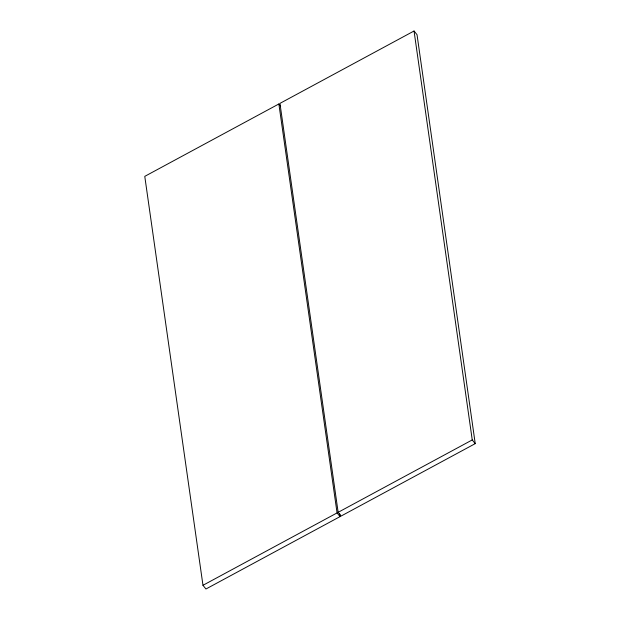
<?xml version="1.0" encoding="UTF-8"?>
<svg xmlns="http://www.w3.org/2000/svg" width="620" height="620" viewBox="0 0 620 620"><rect width="100%" height="100%" fill="white"/><g stroke="black" fill="none" stroke-linecap="round" stroke-linejoin="round"><path stroke-width="0.93" d="M280.659 106.191L278.868 103.966L144.77 176.359L202.972 585.296L205.956 589L340.054 516.615L339.644 513.74M414.044 31L279.946 103.385L338.148 512.322L341.132 516.034L475.23 443.641L417.028 34.705L414.044 31L472.246 439.936L475.23 443.641M202.972 585.296L337.071 512.911L278.868 103.966M338.148 512.322L472.246 439.936M337.071 512.911L340.054 516.615"/></g></svg>
